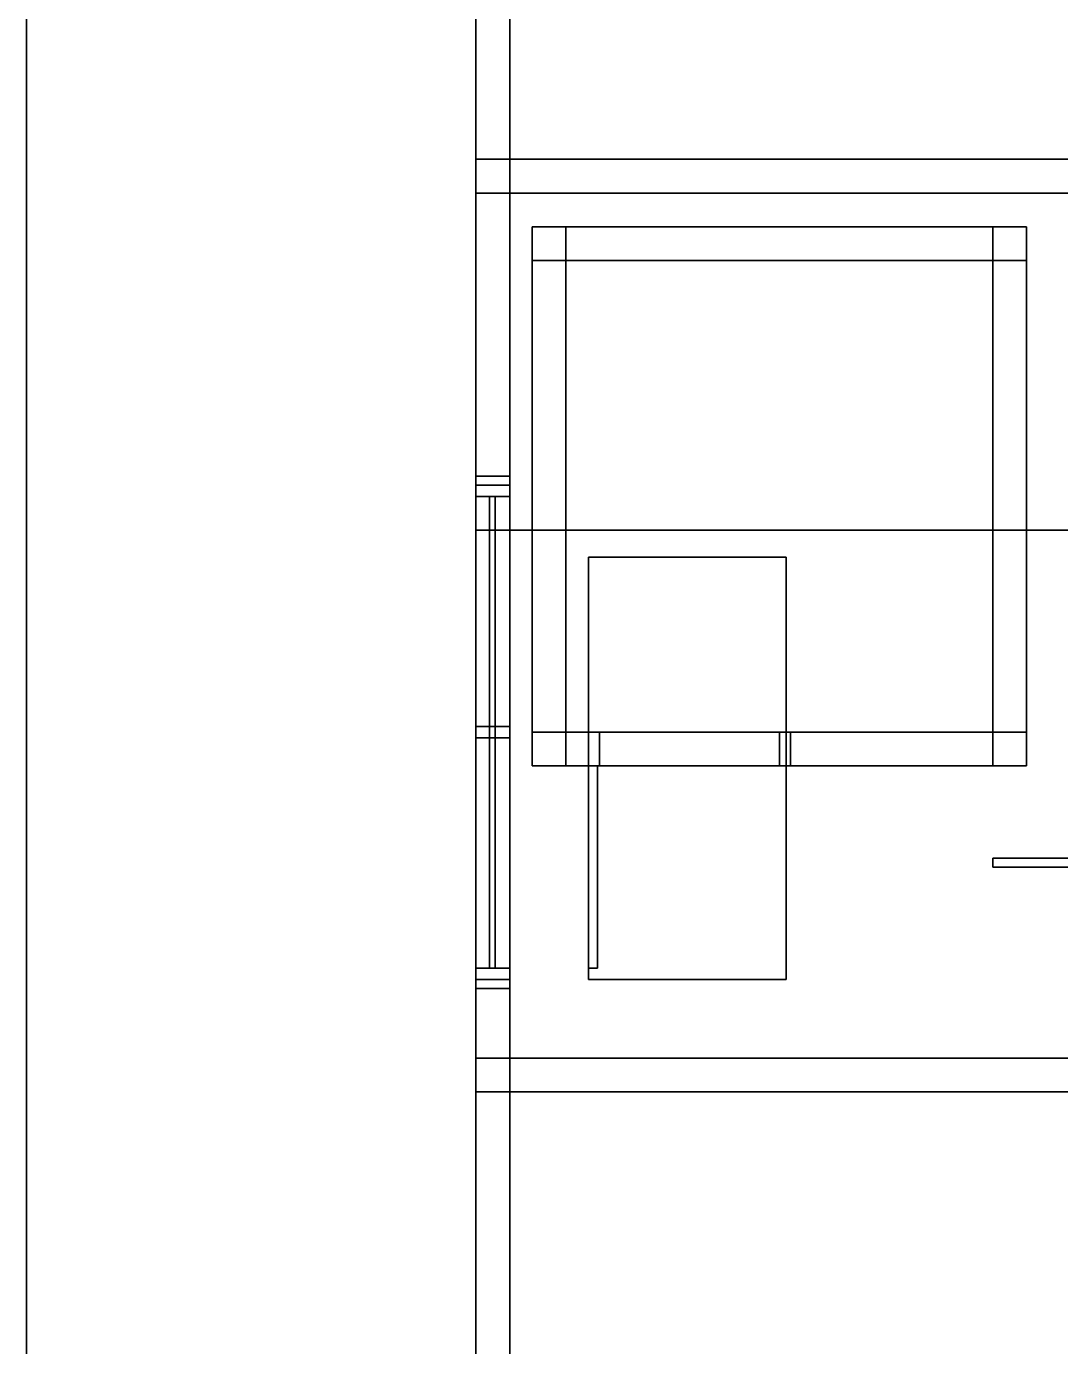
# Model space of a CAD drawing. Header units: metres. Extents: x 0 to 20, y 0 to 50.
# Drawn here: x 0 to 4.6, y 30.87 to 36.74 of the extents above; entities that cross this region are included whole.
import ezdxf

# ---------------------------------------------------------------- set-up
doc = ezdxf.new("R2010")
doc.units = ezdxf.units.M
doc.layers.add('MODELO_3D', color=7, linetype='Continuous')

msp = doc.modelspace()

# ---------------------------------------------------------------- linework, layer by layer
at = {"layer": 'MODELO_3D'}
for points in [[(0, 0, -0.25), (0, 0, -0.05), (0, 50, -0.05), (0, 50, -0.25)], [(0, 50, -0.25), (20, 50, -0.25), (20, 0, -0.25), (0, 0, -0.25)], [(20, 50, -0.05), (0, 50, -0.05), (0, 0, -0.05), (20, 0, -0.05)], [(0, 12, -0.05), (0, 12), (0, 42), (0, 42, -0.05)], [(0, 42, -0.05), (2, 42, -0.05), (2, 12, -0.05), (0, 12, -0.05)], [(2, 42), (0, 42), (0, 12), (2, 12)], [(2, 42, -0.05), (2, 42), (2, 12), (2, 12, -0.05)], [(2, 12, -0.15), (2, 12), (2, 42), (2, 42, -0.15)], [(2, 42, -0.15), (18, 42, -0.15), (18, 12, -0.15), (2, 12, -0.15)], [(18, 42), (2, 42), (2, 12), (18, 12)], [(2, 34.699997, 4.2), (2, 34.699997, 7.05), (2, 42, 7.05), (2, 42, 4.2)], [(2, 42, 4.2), (2.15, 42, 4.2), (2.15, 34.699997, 4.2), (2, 34.699997, 4.2)], [(2.15, 42, 7.05), (2, 42, 7.05), (2, 34.699997, 7.05), (2.15, 34.699997, 7.05)], [(2, 34.5, 7.05), (2, 34.5, 7.2), (2, 42, 7.2), (2, 42, 7.05)], [(2, 42, 7.05), (6.25, 42, 7.05), (6.25, 34.5, 7.05), (2, 34.5, 7.05)], [(6.25, 42, 7.2), (2, 42, 7.2), (2, 34.5, 7.2), (6.25, 34.5, 7.2)], [(2, 12, 7.2), (2, 12, 8.1), (2, 42, 8.1), (2, 42, 7.2)], [(2, 42, 7.2), (2.15, 42, 7.2), (2.15, 12, 7.2), (2, 12, 7.2)], [(2.15, 42, 8.1), (2, 42, 8.1), (2, 12, 8.1), (2.15, 12, 8.1)], [(2.15, 42, 4.2), (2.15, 42, 7.05), (2.15, 34.699997, 7.05), (2.15, 34.699997, 4.2)], [(2.15, 42, 7.2), (2.15, 42, 8.1), (2.15, 12, 8.1), (2.15, 12, 7.2)], [(2, 12, 4), (2, 12, 4.2), (2, 37, 4.2), (2, 37, 4)], [(2, 37, 4), (18, 37, 4), (18, 12, 4), (2, 12, 4)], [(18, 37, 4.2), (2, 37, 4.2), (2, 12, 4.2), (18, 12, 4.2)], [(2, 12), (2, 12, 4), (2, 37, 4), (2, 37)], [(2, 37), (2.15, 37), (2.15, 12), (2, 12)], [(2.15, 37, 4), (2, 37, 4), (2, 12, 4), (2.15, 12, 4)], [(2.15, 37), (2.15, 37, 4), (2.15, 12, 4), (2.15, 12)], [(2, 36), (2, 36, 4), (2, 36.150002, 4), (2, 36.150002)], [(2, 36.150002), (2, 36.150002, 4), (18, 36.150002, 4), (18, 36.150002)], [(2, 36.150002), (18, 36.150002), (18, 36), (2, 36)], [(18, 36.150002, 4), (2, 36.150002, 4), (2, 36, 4), (18, 36, 4)], [(2, 36, 4.2), (2, 36, 7.05), (2, 36.150002, 7.05), (2, 36.150002, 4.2)], [(2, 36.150002, 4.2), (2, 36.150002, 7.05), (9, 36.150002, 7.05), (9, 36.150002, 4.2)], [(2, 36.150002, 4.2), (9, 36.150002, 4.2), (9, 36, 4.2), (2, 36, 4.2)], [(9, 36.150002, 7.05), (2, 36.150002, 7.05), (2, 36, 7.05), (9, 36, 7.05)], [(18, 36), (18, 36, 4), (2, 36, 4), (2, 36)], [(9, 36, 4.2), (9, 36, 7.05), (2, 36, 7.05), (2, 36, 4.2)], [(2.25, 35.700001), (2.25, 35.700001, 4), (2.25, 35.850002, 4), (2.25, 35.850002)], [(2.25, 35.850002), (2.25, 35.850002, 4), (4.45, 35.850002, 4), (4.45, 35.850002)], [(2.25, 35.850002), (4.45, 35.850002), (4.45, 35.700001), (2.25, 35.700001)], [(4.45, 35.850002, 4), (2.25, 35.850002, 4), (2.25, 35.700001, 4), (4.45, 35.700001, 4)], [(2.25, 33.450001), (2.25, 33.450001, 4), (2.25, 35.850002, 4), (2.25, 35.850002)], [(2.25, 35.850002), (2.25, 35.850002, 4), (2.4, 35.850002, 4), (2.4, 35.850002)], [(2.25, 35.850002), (2.4, 35.850002), (2.4, 33.450001), (2.25, 33.450001)], [(2.4, 35.850002, 4), (2.25, 35.850002, 4), (2.25, 33.450001, 4), (2.4, 33.450001, 4)], [(2.4, 35.850002), (2.4, 35.850002, 4), (2.4, 33.450001, 4), (2.4, 33.450001)], [(4.3, 33.450001), (4.3, 33.450001, 4), (4.3, 35.850002, 4), (4.3, 35.850002)], [(4.3, 35.850002), (4.3, 35.850002, 4), (4.45, 35.850002, 4), (4.45, 35.850002)], [(4.3, 35.850002), (4.45, 35.850002), (4.45, 33.450001), (4.3, 33.450001)], [(4.45, 35.850002, 4), (4.3, 35.850002, 4), (4.3, 33.450001, 4), (4.45, 33.450001, 4)], [(4.45, 35.850002), (4.45, 35.850002, 4), (4.45, 35.700001, 4), (4.45, 35.700001)], [(4.45, 35.850002), (4.45, 35.850002, 4), (4.45, 33.450001, 4), (4.45, 33.450001)], [(4.45, 35.700001), (4.45, 35.700001, 4), (2.25, 35.700001, 4), (2.25, 35.700001)], [(2, 32.459999, 5.065), (2, 32.459999, 5.1), (2, 34.739998, 5.1), (2, 34.739998, 5.065)], [(2, 34.739998, 5.065), (2, 34.739998, 5.1), (2.15, 34.739998, 5.1), (2.15, 34.739998, 5.065)], [(2, 34.739998, 5.065), (2.15, 34.739998, 5.065), (2.15, 32.459999, 5.065), (2, 32.459999, 5.065)], [(2.15, 34.739998, 5.1), (2, 34.739998, 5.1), (2, 32.459999, 5.1), (2.15, 32.459999, 5.1)], [(2.15, 34.739998, 5.065), (2.15, 34.739998, 5.1), (2.15, 32.459999, 5.1), (2.15, 32.459999, 5.065)], [(2, 34.649998, 5.1), (2, 34.649998, 6.6), (2, 34.700001, 6.6), (2, 34.700001, 5.1)], [(2, 34.700001, 5.1), (2, 34.700001, 6.6), (2.15, 34.700001, 6.6), (2.15, 34.700001, 5.1)], [(2, 34.700001, 5.1), (2.15, 34.700001, 5.1), (2.15, 34.649998, 5.1), (2, 34.649998, 5.1)], [(2.15, 34.700001, 6.6), (2, 34.700001, 6.6), (2, 34.649998, 6.6), (2.15, 34.649998, 6.6)], [(2, 32.5, 4.2), (2, 32.5, 5.1), (2, 34.699997, 5.1), (2, 34.699997, 4.2)], [(2, 34.699997, 4.2), (2, 34.699997, 5.1), (2.15, 34.699997, 5.1), (2.15, 34.699997, 4.2)], [(2, 34.699997, 4.2), (2.15, 34.699997, 4.2), (2.15, 32.5, 4.2), (2, 32.5, 4.2)], [(2.15, 34.699997, 5.1), (2, 34.699997, 5.1), (2, 32.5, 5.1), (2.15, 32.5, 5.1)], [(2, 32.5, 6.6), (2, 32.5, 7.05), (2, 34.699997, 7.05), (2, 34.699997, 6.6)], [(2, 34.699997, 6.6), (2, 34.699997, 7.05), (2.15, 34.699997, 7.05), (2.15, 34.699997, 6.6)], [(2, 34.699997, 6.6), (2.15, 34.699997, 6.6), (2.15, 32.5, 6.6), (2, 32.5, 6.6)], [(2.15, 34.699997, 7.05), (2, 34.699997, 7.05), (2, 32.5, 7.05), (2.15, 32.5, 7.05)], [(2, 32.5, 5.1), (2, 32.5, 5.15), (2, 34.699997, 5.15), (2, 34.699997, 5.1)], [(2, 34.699997, 5.1), (2, 34.699997, 5.15), (2.15, 34.699997, 5.15), (2.15, 34.699997, 5.1)], [(2, 34.699997, 5.1), (2.15, 34.699997, 5.1), (2.15, 32.5, 5.1), (2, 32.5, 5.1)], [(2.15, 34.699997, 5.15), (2, 34.699997, 5.15), (2, 32.5, 5.15), (2.15, 32.5, 5.15)], [(2, 32.5, 6.55), (2, 32.5, 6.6), (2, 34.699997, 6.6), (2, 34.699997, 6.55)], [(2, 34.699997, 6.55), (2, 34.699997, 6.6), (2.15, 34.699997, 6.6), (2.15, 34.699997, 6.55)], [(2, 34.699997, 6.55), (2.15, 34.699997, 6.55), (2.15, 32.5, 6.55), (2, 32.5, 6.55)], [(2.15, 34.699997, 6.6), (2, 34.699997, 6.6), (2, 32.5, 6.6), (2.15, 32.5, 6.6)], [(2.15, 34.699997, 4.2), (2.15, 34.699997, 7.05), (2, 34.699997, 7.05), (2, 34.699997, 4.2)], [(2.15, 34.700001, 5.1), (2.15, 34.700001, 6.6), (2.15, 34.649998, 6.6), (2.15, 34.649998, 5.1)], [(2.15, 34.699997, 4.2), (2.15, 34.699997, 5.1), (2.15, 32.5, 5.1), (2.15, 32.5, 4.2)], [(2.15, 34.699997, 6.6), (2.15, 34.699997, 7.05), (2.15, 32.5, 7.05), (2.15, 32.5, 6.6)], [(2.15, 34.699997, 5.1), (2.15, 34.699997, 5.15), (2.15, 32.5, 5.15), (2.15, 32.5, 5.1)], [(2.15, 34.699997, 6.55), (2.15, 34.699997, 6.6), (2.15, 32.5, 6.6), (2.15, 32.5, 6.55)], [(2.15, 34.649998, 5.1), (2.15, 34.649998, 6.6), (2, 34.649998, 6.6), (2, 34.649998, 5.1)], [(2.06, 32.549999, 5.15), (2.06, 32.549999, 6.55), (2.06, 34.649998, 6.55), (2.06, 34.649998, 5.15)], [(2.06, 34.649998, 5.15), (2.06, 34.649998, 6.55), (2.085, 34.649998, 6.55), (2.085, 34.649998, 5.15)], [(2.06, 34.649998, 5.15), (2.085, 34.649998, 5.15), (2.085, 32.549999, 5.15), (2.06, 32.549999, 5.15)], [(2.085, 34.649998, 6.55), (2.06, 34.649998, 6.55), (2.06, 32.549999, 6.55), (2.085, 32.549999, 6.55)], [(2.085, 34.649998, 5.15), (2.085, 34.649998, 6.55), (2.085, 32.549999, 6.55), (2.085, 32.549999, 5.15)], [(2, 30.300001, 7.05), (2, 30.300001, 7.2), (2, 34.5, 7.2), (2, 34.5, 7.05)], [(2, 34.5, 7.05), (2, 34.5, 7.2), (6.25, 34.5, 7.2), (6.25, 34.5, 7.05)], [(2, 34.5, 7.05), (6.25, 34.5, 7.05), (6.25, 30.300001, 7.05), (2, 30.300001, 7.05)], [(6.25, 34.5, 7.2), (2, 34.5, 7.2), (2, 30.300001, 7.2), (6.25, 30.300001, 7.2)], [(6.25, 34.5, 7.05), (6.25, 34.5, 7.2), (2, 34.5, 7.2), (2, 34.5, 7.05)], [(2.5, 32.5, 4.2), (2.5, 32.5, 4.62), (2.5, 34.379997, 4.62), (2.5, 34.379997, 4.2)], [(2.5, 34.379997, 4.2), (2.5, 34.379997, 4.62), (3.38, 34.379997, 4.62), (3.38, 34.379997, 4.2)], [(2.5, 34.379997, 4.2), (3.38, 34.379997, 4.2), (3.38, 32.5, 4.2), (2.5, 32.5, 4.2)], [(3.38, 34.379997, 4.62), (2.5, 34.379997, 4.62), (2.5, 32.5, 4.62), (3.38, 32.5, 4.62)], [(2.5, 32.5, 4.62), (2.5, 32.5, 4.77), (2.5, 34.379997, 4.77), (2.5, 34.379997, 4.62)], [(2.5, 34.379997, 4.62), (2.5, 34.379997, 4.77), (3.38, 34.379997, 4.77), (3.38, 34.379997, 4.62)], [(2.5, 34.379997, 4.62), (3.38, 34.379997, 4.62), (3.38, 32.5, 4.62), (2.5, 32.5, 4.62)], [(3.38, 34.379997, 4.77), (2.5, 34.379997, 4.77), (2.5, 32.5, 4.77), (3.38, 32.5, 4.77)], [(3.38, 34.379997, 4.2), (3.38, 34.379997, 4.62), (3.38, 32.5, 4.62), (3.38, 32.5, 4.2)], [(3.38, 34.379997, 4.62), (3.38, 34.379997, 4.77), (3.38, 32.5, 4.77), (3.38, 32.5, 4.62)], [(2, 33.574997, 5.1), (2, 33.574997, 6.6), (2, 33.625, 6.6), (2, 33.625, 5.1)], [(2, 33.625, 5.1), (2, 33.625, 6.6), (2.15, 33.625, 6.6), (2.15, 33.625, 5.1)], [(2, 33.625, 5.1), (2.15, 33.625, 5.1), (2.15, 33.574997, 5.1), (2, 33.574997, 5.1)], [(2.15, 33.625, 6.6), (2, 33.625, 6.6), (2, 33.574997, 6.6), (2.15, 33.574997, 6.6)], [(2.15, 33.625, 5.1), (2.15, 33.625, 6.6), (2.15, 33.574997, 6.6), (2.15, 33.574997, 5.1)], [(2.15, 33.574997, 5.1), (2.15, 33.574997, 6.6), (2, 33.574997, 6.6), (2, 33.574997, 5.1)], [(2.25, 33.450001), (2.25, 33.450001, 4), (2.25, 33.600002, 4), (2.25, 33.600002)], [(2.25, 33.600002), (2.25, 33.600002, 4), (2.5, 33.600002, 4), (2.5, 33.600002)], [(2.25, 33.600002), (2.5, 33.600002), (2.5, 33.450001), (2.25, 33.450001)], [(2.5, 33.600002, 4), (2.25, 33.600002, 4), (2.25, 33.450001, 4), (2.5, 33.450001, 4)], [(2.5, 33.600002), (2.5, 33.600002, 4), (2.5, 33.450001, 4), (2.5, 33.450001)], [(2.5, 33.450001, 2.1), (2.5, 33.450001, 4), (2.5, 33.600002, 4), (2.5, 33.600002, 2.1)], [(2.5, 33.600002, 2.1), (2.5, 33.600002, 4), (3.4, 33.600002, 4), (3.4, 33.600002, 2.1)], [(2.5, 33.600002, 2.1), (3.4, 33.600002, 2.1), (3.4, 33.450001, 2.1), (2.5, 33.450001, 2.1)], [(3.4, 33.600002, 4), (2.5, 33.600002, 4), (2.5, 33.450001, 4), (3.4, 33.450001, 4)], [(2.5, 33.450001), (2.5, 33.450001, 2.1), (2.5, 33.600002, 2.1), (2.5, 33.600002)], [(2.5, 33.600002), (2.5, 33.600002, 2.1), (2.55, 33.600002, 2.1), (2.55, 33.600002)], [(2.5, 33.600002), (2.55, 33.600002), (2.55, 33.450001), (2.5, 33.450001)], [(2.55, 33.600002, 2.1), (2.5, 33.600002, 2.1), (2.5, 33.450001, 2.1), (2.55, 33.450001, 2.1)], [(2.5, 33.450001), (2.5, 33.450001, 0.05), (2.5, 33.600002, 0.05), (2.5, 33.600002)], [(2.5, 33.600002), (2.5, 33.600002, 0.05), (3.4, 33.600002, 0.05), (3.4, 33.600002)], [(2.5, 33.600002), (3.4, 33.600002), (3.4, 33.450001), (2.5, 33.450001)], [(3.4, 33.600002, 0.05), (2.5, 33.600002, 0.05), (2.5, 33.450001, 0.05), (3.4, 33.450001, 0.05)], [(2.5, 33.450001, 2.05), (2.5, 33.450001, 2.1), (2.5, 33.600002, 2.1), (2.5, 33.600002, 2.05)], [(2.5, 33.600002, 2.05), (2.5, 33.600002, 2.1), (3.4, 33.600002, 2.1), (3.4, 33.600002, 2.05)], [(2.5, 33.600002, 2.05), (3.4, 33.600002, 2.05), (3.4, 33.450001, 2.05), (2.5, 33.450001, 2.05)], [(3.4, 33.600002, 2.1), (2.5, 33.600002, 2.1), (2.5, 33.450001, 2.1), (3.4, 33.450001, 2.1)], [(2.55, 33.600002), (2.55, 33.600002, 2.1), (2.55, 33.450001, 2.1), (2.55, 33.450001)], [(3.35, 33.450001), (3.35, 33.450001, 2.1), (3.35, 33.600002, 2.1), (3.35, 33.600002)], [(3.35, 33.600002), (3.35, 33.600002, 2.1), (3.4, 33.600002, 2.1), (3.4, 33.600002)], [(3.35, 33.600002), (3.4, 33.600002), (3.4, 33.450001), (3.35, 33.450001)], [(3.4, 33.600002, 2.1), (3.35, 33.600002, 2.1), (3.35, 33.450001, 2.1), (3.4, 33.450001, 2.1)], [(3.4, 33.600002, 2.1), (3.4, 33.600002, 4), (3.4, 33.450001, 4), (3.4, 33.450001, 2.1)], [(3.4, 33.600002), (3.4, 33.600002, 2.1), (3.4, 33.450001, 2.1), (3.4, 33.450001)], [(3.4, 33.600002), (3.4, 33.600002, 0.05), (3.4, 33.450001, 0.05), (3.4, 33.450001)], [(3.4, 33.600002, 2.05), (3.4, 33.600002, 2.1), (3.4, 33.450001, 2.1), (3.4, 33.450001, 2.05)], [(3.4, 33.450001), (3.4, 33.450001, 4), (3.4, 33.600002, 4), (3.4, 33.600002)], [(3.4, 33.600002), (3.4, 33.600002, 4), (4.45, 33.600002, 4), (4.45, 33.600002)], [(3.4, 33.600002), (4.45, 33.600002), (4.45, 33.450001), (3.4, 33.450001)], [(4.45, 33.600002, 4), (3.4, 33.600002, 4), (3.4, 33.450001, 4), (4.45, 33.450001, 4)], [(4.45, 33.600002), (4.45, 33.600002, 4), (4.45, 33.450001, 4), (4.45, 33.450001)], [(2.5, 33.450001), (2.5, 33.450001, 4), (2.25, 33.450001, 4), (2.25, 33.450001)], [(2.4, 33.450001), (2.4, 33.450001, 4), (2.25, 33.450001, 4), (2.25, 33.450001)], [(3.4, 33.450001, 2.1), (3.4, 33.450001, 4), (2.5, 33.450001, 4), (2.5, 33.450001, 2.1)], [(2.55, 33.450001), (2.55, 33.450001, 2.1), (2.5, 33.450001, 2.1), (2.5, 33.450001)], [(3.4, 33.450001), (3.4, 33.450001, 0.05), (2.5, 33.450001, 0.05), (2.5, 33.450001)], [(3.4, 33.450001, 2.05), (3.4, 33.450001, 2.1), (2.5, 33.450001, 2.1), (2.5, 33.450001, 2.05)], [(2.5, 32.549999), (2.5, 32.549999, 2.06), (2.5, 33.450001, 2.06), (2.5, 33.450001)], [(2.5, 33.450001), (2.5, 33.450001, 2.06), (2.54, 33.450001, 2.06), (2.54, 33.450001)], [(2.5, 33.450001), (2.54, 33.450001), (2.54, 32.549999), (2.5, 32.549999)], [(2.54, 33.450001, 2.06), (2.5, 33.450001, 2.06), (2.5, 32.549999, 2.06), (2.54, 32.549999, 2.06)], [(2.54, 33.450001), (2.54, 33.450001, 2.06), (2.54, 32.549999, 2.06), (2.54, 32.549999)], [(3.4, 33.450001), (3.4, 33.450001, 2.1), (3.35, 33.450001, 2.1), (3.35, 33.450001)], [(4.45, 33.450001), (4.45, 33.450001, 4), (3.4, 33.450001, 4), (3.4, 33.450001)], [(4.45, 33.450001), (4.45, 33.450001, 4), (4.3, 33.450001, 4), (4.3, 33.450001)], [(4.3, 33, 4.2), (4.3, 33, 6.26), (4.3, 33.040001, 6.26), (4.3, 33.040001, 4.2)], [(4.3, 33.040001, 4.2), (4.3, 33.040001, 6.26), (5.1, 33.040001, 6.26), (5.1, 33.040001, 4.2)], [(4.3, 33.040001, 4.2), (5.1, 33.040001, 4.2), (5.1, 33, 4.2), (4.3, 33, 4.2)], [(5.1, 33.040001, 6.26), (4.3, 33.040001, 6.26), (4.3, 33, 6.26), (5.1, 33, 6.26)], [(5.1, 33, 4.2), (5.1, 33, 6.26), (4.3, 33, 6.26), (4.3, 33, 4.2)], [(2, 32.5, 5.1), (2, 32.5, 6.6), (2, 32.550003, 6.6), (2, 32.550003, 5.1)], [(2, 32.550003, 5.1), (2, 32.550003, 6.6), (2.15, 32.550003, 6.6), (2.15, 32.550003, 5.1)], [(2, 32.550003, 5.1), (2.15, 32.550003, 5.1), (2.15, 32.5, 5.1), (2, 32.5, 5.1)], [(2.15, 32.550003, 6.6), (2, 32.550003, 6.6), (2, 32.5, 6.6), (2.15, 32.5, 6.6)], [(2, 30.700001, 4.2), (2, 30.700001, 7.05), (2, 32.5, 7.05), (2, 32.5, 4.2)], [(2, 32.5, 4.2), (2, 32.5, 7.05), (2.15, 32.5, 7.05), (2.15, 32.5, 4.2)], [(2, 32.5, 4.2), (2.15, 32.5, 4.2), (2.15, 30.700001, 4.2), (2, 30.700001, 4.2)], [(2.15, 32.5, 7.05), (2, 32.5, 7.05), (2, 30.700001, 7.05), (2.15, 30.700001, 7.05)], [(2.15, 32.5, 4.2), (2.15, 32.5, 5.1), (2, 32.5, 5.1), (2, 32.5, 4.2)], [(2.15, 32.5, 6.6), (2.15, 32.5, 7.05), (2, 32.5, 7.05), (2, 32.5, 6.6)], [(2.15, 32.5, 5.1), (2.15, 32.5, 6.6), (2, 32.5, 6.6), (2, 32.5, 5.1)], [(2.15, 32.5, 5.1), (2.15, 32.5, 5.15), (2, 32.5, 5.15), (2, 32.5, 5.1)], [(2.15, 32.5, 6.55), (2.15, 32.5, 6.6), (2, 32.5, 6.6), (2, 32.5, 6.55)], [(2.085, 32.549999, 5.15), (2.085, 32.549999, 6.55), (2.06, 32.549999, 6.55), (2.06, 32.549999, 5.15)], [(2.15, 32.550003, 5.1), (2.15, 32.550003, 6.6), (2.15, 32.5, 6.6), (2.15, 32.5, 5.1)], [(2.15, 32.5, 4.2), (2.15, 32.5, 7.05), (2.15, 30.700001, 7.05), (2.15, 30.700001, 4.2)], [(2.54, 32.549999), (2.54, 32.549999, 2.06), (2.5, 32.549999, 2.06), (2.5, 32.549999)], [(3.38, 32.5, 4.2), (3.38, 32.5, 4.62), (2.5, 32.5, 4.62), (2.5, 32.5, 4.2)], [(3.38, 32.5, 4.62), (3.38, 32.5, 4.77), (2.5, 32.5, 4.77), (2.5, 32.5, 4.62)], [(2.15, 32.459999, 5.065), (2.15, 32.459999, 5.1), (2, 32.459999, 5.1), (2, 32.459999, 5.065)], [(2, 32, 4.2), (2, 32, 7.05), (2, 32.150002, 7.05), (2, 32.150002, 4.2)], [(2, 32.150002, 4.2), (2, 32.150002, 7.05), (5.1, 32.150002, 7.05), (5.1, 32.150002, 4.2)], [(2, 32.150002, 4.2), (5.1, 32.150002, 4.2), (5.1, 32, 4.2), (2, 32, 4.2)], [(5.1, 32.150002, 7.05), (2, 32.150002, 7.05), (2, 32, 7.05), (5.1, 32, 7.05)], [(5.1, 32, 4.2), (5.1, 32, 7.05), (2, 32, 7.05), (2, 32, 4.2)]]:
    msp.add_3dface(points, dxfattribs=at)

doc.saveas('drawing.dxf')
